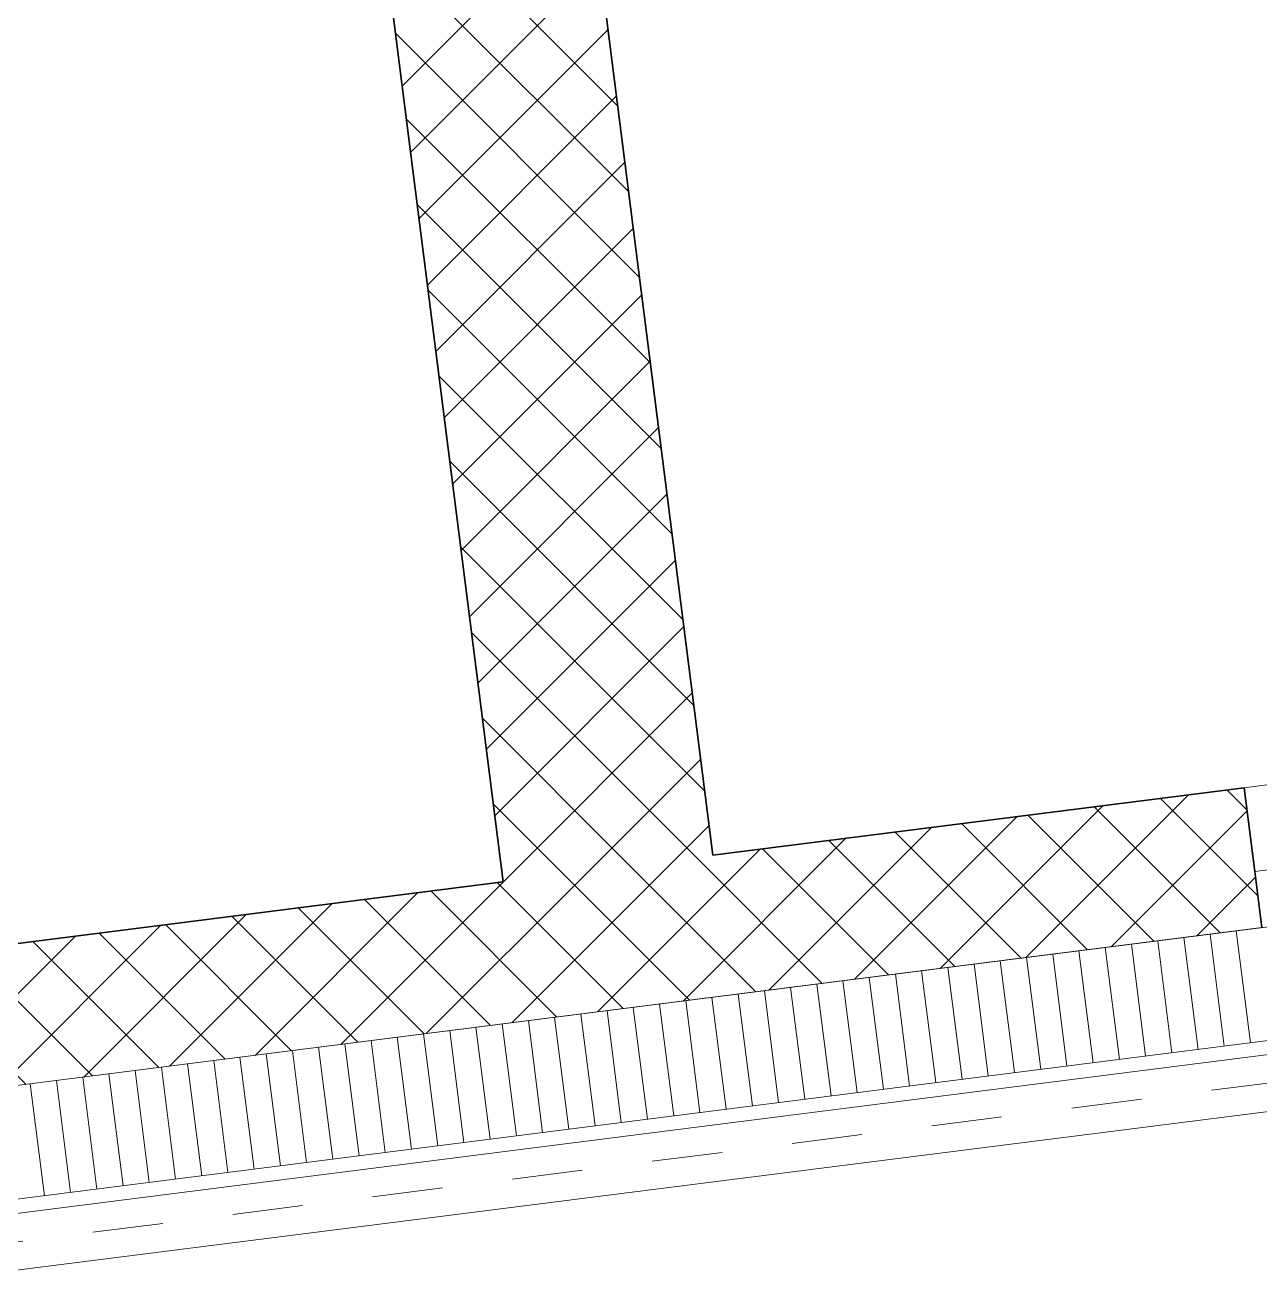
# Model space of a CAD drawing. Header units: metres. Extents: x 2713679.5 to 2713747.3, y 1226017.1 to 1226104.2.
# Drawn here: x 2713735.583 to 2713737.335, y 1226032.312 to 1226034.09 of the extents above; entities that cross this region are included whole.
import ezdxf

# ---------------------------------------------------------------- set-up
doc = ezdxf.new("R2010")
doc.units = ezdxf.units.M
doc.header["$MEASUREMENT"] = 0
doc.linetypes.add('Strich 2_1mm', pattern=[0.15, 0.1, -0.05])
doc.layers.add('waende_stuetzen', color=250, linetype='Continuous')

msp = doc.modelspace()

# ---------------------------------------------------------------- linework, layer by layer
at = {"layer": 'waende_stuetzen', "color": 7, "linetype": 'Continuous', "lineweight": 35}
for p, q in [((2713735.6024, 1226038.0679), (2713736.2614, 1226032.8746)), ((2713736.559, 1226032.9123), (2713735.9377, 1226037.8081)), ((2713737.313, 1226033.008), (2713736.559, 1226032.9123)), ((2713737.3281, 1226032.889), (2713737.313, 1226033.008)), ((2713737.3382, 1226032.8096), (2713737.3281, 1226032.889)), ((2713736.2614, 1226032.8746), (2713735.5075, 1226032.7789))]:
    msp.add_line(p, q, dxfattribs=at)
at = {"layer": 'waende_stuetzen', "color": 18, "linetype": 'Continuous', "lineweight": 0, "true_color": 0x000000}
for p, q in [((2713736.4242, 1226033.9752), (2713736.0778, 1226034.3216)), ((2713736.1181, 1226034.0036), (2713736.3865, 1226034.272)), ((2713736.4396, 1226033.8537), (2713736.0932, 1226034.2001)), ((2713736.1301, 1226033.9095), (2713736.3984, 1226034.1778)), ((2713736.455, 1226033.7322), (2713736.1086, 1226034.0786)), ((2713736.142, 1226033.8154), (2713736.4104, 1226034.0837)), ((2713736.154, 1226033.7212), (2713736.4223, 1226033.9896)), ((2713736.4704, 1226033.6107), (2713736.124, 1226033.9571)), ((2713736.1659, 1226033.6271), (2713736.4343, 1226033.8955)), ((2713736.4858, 1226033.4893), (2713736.1395, 1226033.8356)), ((2713736.1779, 1226033.533), (2713736.4462, 1226033.8014)), ((2713736.5012, 1226033.3678), (2713736.1549, 1226033.7141)), ((2713736.1898, 1226033.4389), (2713736.4582, 1226033.7072)), ((2713736.2018, 1226033.3448), (2713736.4701, 1226033.6131)), ((2713736.5167, 1226033.2463), (2713736.1703, 1226033.5927)), ((2713736.2137, 1226033.2506), (2713736.482, 1226033.519)), ((2713736.5321, 1226033.1248), (2713736.1857, 1226033.4712)), ((2713736.2256, 1226033.1565), (2713736.494, 1226033.4249)), ((2713736.5475, 1226033.0033), (2713736.2011, 1226033.3497)), ((2713736.2376, 1226033.0624), (2713736.5059, 1226033.3307)), ((2713736.2495, 1226032.9683), (2713736.5179, 1226033.2366)), ((2713736.5354, 1226032.9093), (2713736.2165, 1226033.2282)), ((2713736.2619, 1226032.8746), (2713736.5298, 1226033.1425)), ((2713736.4413, 1226032.8974), (2713736.232, 1226033.1067)), ((2713736.3834, 1226032.89), (2713736.5418, 1226033.0484)), ((2713737.0029, 1226032.767), (2713737.2338, 1226032.998)), ((2713737.3324, 1226032.8548), (2713737.1943, 1226032.9929)), ((2713737.317, 1226032.9763), (2713737.2884, 1226033.0049)), ((2713736.3472, 1226032.8854), (2713736.2474, 1226032.9852)), ((2713736.8814, 1226032.7516), (2713737.1123, 1226032.9825)), ((2713737.2791, 1226032.8021), (2713737.1002, 1226032.981)), ((2713737.1244, 1226032.7825), (2713737.3171, 1226032.9752)), ((2713736.5049, 1226032.9055), (2713736.5537, 1226032.9543)), ((2713736.7599, 1226032.7362), (2713736.9908, 1226032.9671)), ((2713737.0908, 1226032.7782), (2713736.9119, 1226032.9571)), ((2713737.1849, 1226032.7901), (2713737.006, 1226032.969)), ((2713736.517, 1226032.7054), (2713736.7479, 1226032.9363)), ((2713736.6384, 1226032.7208), (2713736.8694, 1226032.9517)), ((2713736.9967, 1226032.7663), (2713736.8178, 1226032.9452)), ((2713736.3955, 1226032.69), (2713736.6264, 1226032.9209)), ((2713736.8084, 1226032.7424), (2713736.6295, 1226032.9213)), ((2713736.9026, 1226032.7543), (2713736.7237, 1226032.9332)), ((2713736.274, 1226032.6745), (2713736.5049, 1226032.9055)), ((2713736.7143, 1226032.7304), (2713736.5354, 1226032.9093)), ((2713736.1525, 1226032.6591), (2713736.3834, 1226032.89)), ((2713736.5261, 1226032.7065), (2713736.3472, 1226032.8854)), ((2713736.6202, 1226032.7185), (2713736.4413, 1226032.8974)), ((2713737.2459, 1226032.7979), (2713737.3291, 1226032.8811)), ((2713736.031, 1226032.6437), (2713736.2619, 1226032.8746)), ((2713736.432, 1226032.6946), (2713736.2531, 1226032.8735)), ((2713735.9095, 1226032.6283), (2713736.1405, 1226032.8592)), ((2713736.2437, 1226032.6707), (2713736.0648, 1226032.8496)), ((2713736.3378, 1226032.6826), (2713736.1589, 1226032.8615)), ((2713735.6666, 1226032.5975), (2713735.8975, 1226032.8284)), ((2713735.7881, 1226032.6129), (2713736.019, 1226032.8438)), ((2713736.1496, 1226032.6588), (2713735.9707, 1226032.8377)), ((2713735.5451, 1226032.582), (2713735.776, 1226032.8129)), ((2713735.9614, 1226032.6349), (2713735.7825, 1226032.8138)), ((2713736.0555, 1226032.6468), (2713735.8766, 1226032.8257)), ((2713735.5219, 1226032.6649), (2713735.6545, 1226032.7975)), ((2713735.8672, 1226032.6229), (2713735.6883, 1226032.8018)), ((2713737.2475, 1226032.6368), (2713737.2274, 1226032.7955)), ((2713737.2847, 1226032.6415), (2713737.2646, 1226032.8003)), ((2713737.3219, 1226032.6462), (2713737.3018, 1226032.805)), ((2713735.7731, 1226032.611), (2713735.5942, 1226032.7899)), ((2713737.0987, 1226032.6179), (2713737.0785, 1226032.7766)), ((2713737.1359, 1226032.6226), (2713737.1158, 1226032.7814)), ((2713737.1731, 1226032.6274), (2713737.153, 1226032.7861)), ((2713737.2103, 1226032.6321), (2713737.1902, 1226032.7908)), ((2713735.679, 1226032.599), (2713735.5087, 1226032.7693)), ((2713736.9499, 1226032.599), (2713736.9297, 1226032.7578)), ((2713736.9871, 1226032.6038), (2713736.9669, 1226032.7625)), ((2713737.0243, 1226032.6085), (2713737.0041, 1226032.7672)), ((2713737.0615, 1226032.6132), (2713737.0413, 1226032.7719)), ((2713736.8011, 1226032.5802), (2713736.7809, 1226032.7389)), ((2713736.8383, 1226032.5849), (2713736.8181, 1226032.7436)), ((2713736.8755, 1226032.5896), (2713736.8553, 1226032.7483)), ((2713736.9127, 1226032.5943), (2713736.8925, 1226032.753)), ((2713736.6895, 1226032.566), (2713736.6693, 1226032.7247)), ((2713736.7267, 1226032.5707), (2713736.7065, 1226032.7294)), ((2713736.7639, 1226032.5754), (2713736.7437, 1226032.7342)), ((2713736.5407, 1226032.5471), (2713736.5205, 1226032.7058)), ((2713736.5779, 1226032.5518), (2713736.5577, 1226032.7106)), ((2713736.6151, 1226032.5565), (2713736.5949, 1226032.7153)), ((2713736.6523, 1226032.5613), (2713736.6321, 1226032.72)), ((2713736.3919, 1226032.5282), (2713736.3717, 1226032.6869)), ((2713736.4291, 1226032.5329), (2713736.4089, 1226032.6917)), ((2713736.4663, 1226032.5377), (2713736.4461, 1226032.6964)), ((2713736.5035, 1226032.5424), (2713736.4833, 1226032.7011)), ((2713736.2431, 1226032.5093), (2713736.2229, 1226032.6681)), ((2713736.2803, 1226032.5141), (2713736.2601, 1226032.6728)), ((2713736.3175, 1226032.5188), (2713736.2973, 1226032.6775)), ((2713736.3547, 1226032.5235), (2713736.3345, 1226032.6822)), ((2713736.1315, 1226032.4952), (2713736.1113, 1226032.6539)), ((2713736.1687, 1226032.4999), (2713736.1485, 1226032.6586)), ((2713736.2059, 1226032.5046), (2713736.1857, 1226032.6633)), ((2713735.5849, 1226032.5871), (2713735.5241, 1226032.6479)), ((2713735.9826, 1226032.4763), (2713735.9625, 1226032.635)), ((2713736.0198, 1226032.481), (2713735.9997, 1226032.6397)), ((2713736.057, 1226032.4857), (2713736.0369, 1226032.6445)), ((2713736.0942, 1226032.4904), (2713736.0741, 1226032.6492)), ((2713735.8338, 1226032.4574), (2713735.8137, 1226032.6161)), ((2713735.871, 1226032.4621), (2713735.8509, 1226032.6208)), ((2713735.9082, 1226032.4668), (2713735.8881, 1226032.6256)), ((2713735.9454, 1226032.4716), (2713735.9253, 1226032.6303)), ((2713735.685, 1226032.4385), (2713735.6649, 1226032.5972)), ((2713735.7222, 1226032.4432), (2713735.7021, 1226032.602)), ((2713735.7594, 1226032.448), (2713735.7393, 1226032.6067)), ((2713735.7966, 1226032.4527), (2713735.7765, 1226032.6114)), ((2713735.6106, 1226032.4291), (2713735.5905, 1226032.5878)), ((2713735.6478, 1226032.4338), (2713735.6277, 1226032.5925))]:
    msp.add_line(p, q, dxfattribs=at)
at = {"layer": 'waende_stuetzen', "color": 7, "linetype": 'Continuous', "lineweight": 13}
for p, q in [((2713740.0907, 1226033.3605), (2713737.313, 1226033.008)), ((2713737.4124, 1226032.8997), (2713737.3281, 1226032.889)), ((2713735.4533, 1226032.5704), (2713737.4175, 1226032.8197)), ((2713735.486, 1226032.3125), (2713737.4503, 1226032.5617))]:
    msp.add_line(p, q, dxfattribs=at)
at = {"layer": 'waende_stuetzen', "color": 7, "linetype": 'Continuous', "lineweight": 18}
for p, q in [((2713737.3382, 1226032.8096), (2713735.5327, 1226032.5805)), ((2713735.5528, 1226032.4217), (2713737.3583, 1226032.6509)), ((2713735.4759, 1226032.3918), (2713737.4402, 1226032.6411))]:
    msp.add_line(p, q, dxfattribs=at)
at = {"layer": 'waende_stuetzen', "color": 7, "linetype": 'Strich 2_1mm', "lineweight": 13}
msp.add_line((2713735.481, 1226032.3521), (2713737.4452, 1226032.6014), dxfattribs=at)

doc.saveas('drawing.dxf')
